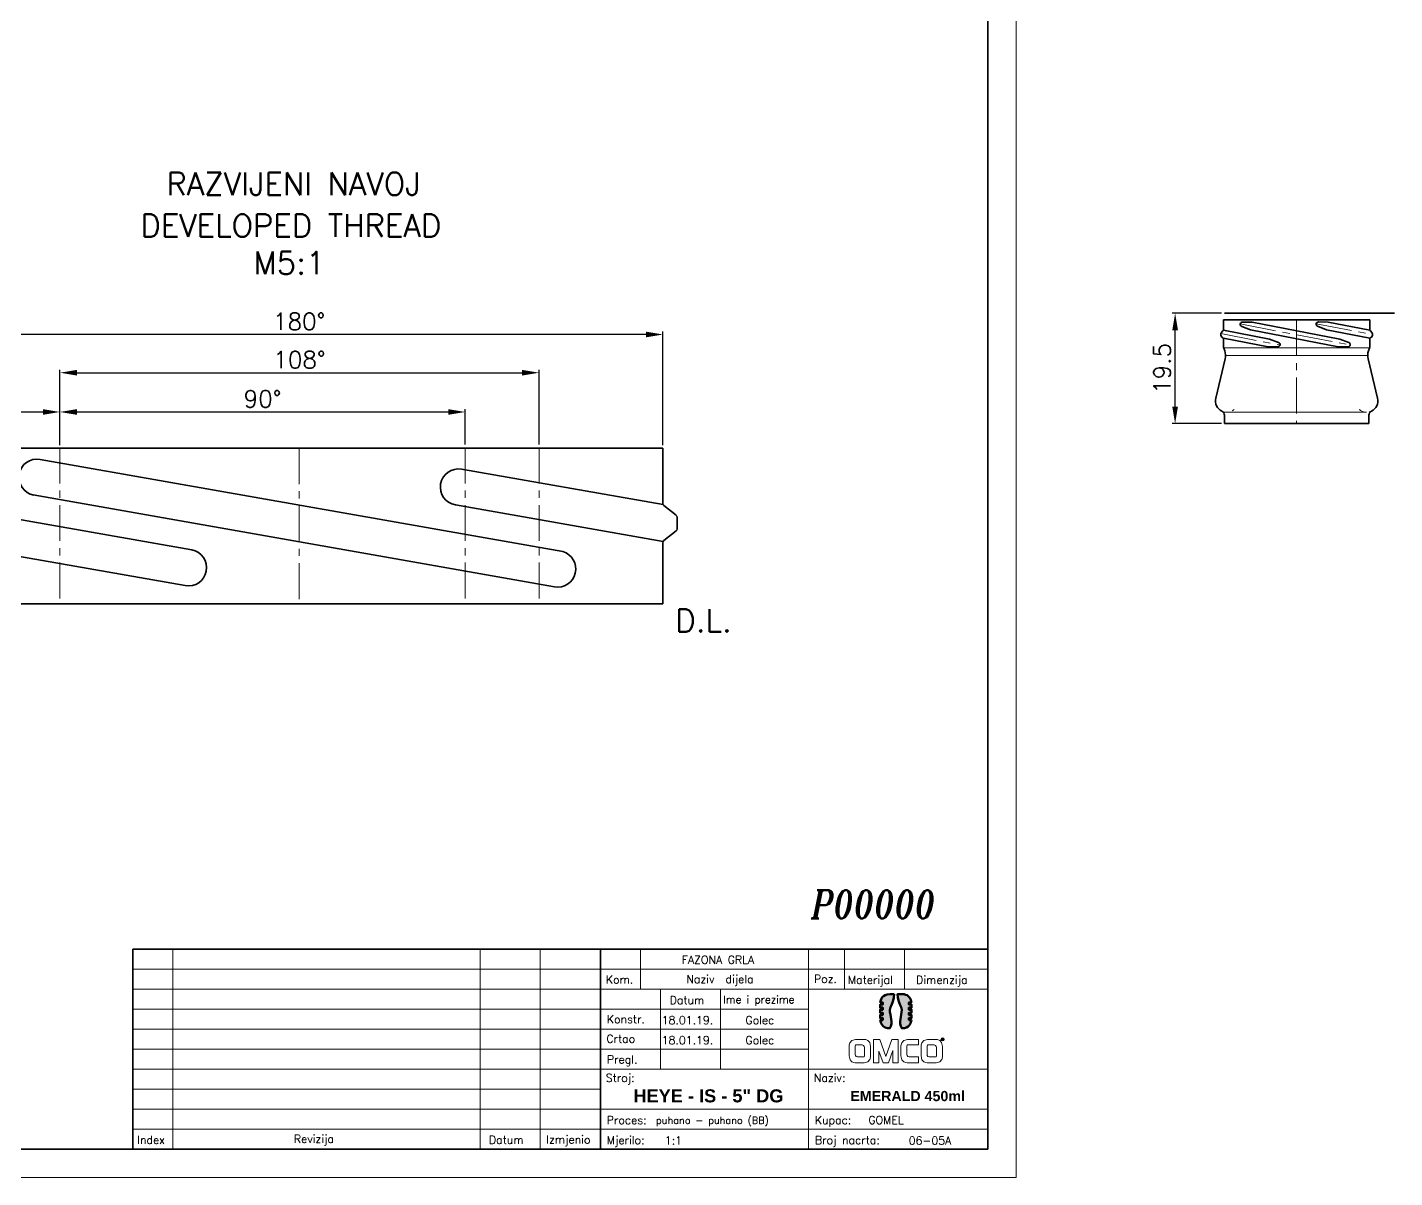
# Model space of a CAD drawing. Extents: x 678 to 1042, y 7 to 427.
# Drawn here: x 800 to 1041.6, y 6.8 to 209.9 of the extents above; entities that cross this region are included whole.
import ezdxf

# ---------------------------------------------------------------- set-up
doc = ezdxf.new("R2010")
doc.units = 0
doc.header["$LTSCALE"] = 0.2
doc.linetypes.add('CENTER', pattern=[50.8, 31.75, -6.35, 6.35, -6.35])
doc.linetypes.add('HIDDEN', pattern=[9.525, 6.35, -3.175])
doc.layers.get('0').update_dxf_attribs({"linetype": 'CONTINUOUS', "lineweight": 15})
doc.layers.get('DEFPOINTS').update_dxf_attribs({"linetype": 'CONTINUOUS'})
for name, color, linetype, lineweight in [('1', 1, 'CENTER', 15), ('2', 2, 'HIDDEN', 15), ('3', 3, 'CONTINUOUS', 35), ('4', 5, 'CONTINUOUS', 50), ('8', 252, 'CONTINUOUS', 15)]:
    doc.layers.add(name, color=color, linetype=linetype, lineweight=lineweight)
doc.styles.add('ITALICT', font='ITALICT.shx', dxfattribs={"width": 0.8, "height": 2.5})
doc.styles.add('ROMANS', font='romans.shx')
doc.styles.get("Standard").update_dxf_attribs({"font": 'romans.shx'})
doc.dimstyles.new('MD1', dxfattribs={"dimtxt": 3, "dimasz": 3, "dimexe": 0.5, "dimexo": 0.5, "dimgap": 0.8, "dimtad": 1, "dimlfac": 0.2, "dimzin": 9, "dimdsep": 46, "dimtxsty": 'ROMANS', "dimcen": 1, "dimclrt": 256, "dimadec": 1, "dimazin": 2, "dimtfac": 1, "dimtmove": 0, "dimatfit": 3, "dimfxl": 1, "dimtolj": 1, "dimtzin": 0, "dimarcsym": 0})
doc.dimstyles.new('MD1$0', dxfattribs={"dimtxt": 3, "dimasz": 3, "dimexe": 0.5, "dimexo": 0.5, "dimgap": 0.8, "dimtad": 1, "dimlfac": 0.2, "dimzin": 9, "dimdsep": 46, "dimtxsty": 'ROMANS', "dimcen": 1, "dimclrt": 256, "dimadec": 1, "dimazin": 2, "dimtfac": 1, "dimtmove": 0, "dimatfit": 3, "dimfxl": 1, "dimtolj": 1, "dimtzin": 0, "dimarcsym": 0})

# ---------------------------------------------------------------- blocks, each defined once
blk = doc.blocks.new('*D121')
at = {"color": 0, "lineweight": -2}
for p, q in [((783.78, 136.07), (783.78, 142.45)), ((786.78, 141.95), (802.78, 141.95)), ((805.78, 136.18), (805.78, 142.45))]:
    blk.add_line(p, q, dxfattribs=at)
at = {"color": 0}
for points in [[(786.78, 142.45), (786.78, 141.45), (783.78, 141.95)], [(802.78, 141.45), (802.78, 142.45), (805.78, 141.95)]]:
    blk.add_solid(points, dxfattribs=at)
at = {"layer": 'DEFPOINTS', "color": 0}
for p in [(805.78, 141.95), (783.78, 135.57), (805.78, 135.68)]:
    blk.add_point(p, dxfattribs=at)
at = {"insert": (794.78, 144.25), "char_height": 3, "attachment_point": 5, "style": 'ROMANS'}
blk.add_mtext('\\A1;36°', dxfattribs=at)
blk = doc.blocks.new('*D122')
at = {"color": 0, "lineweight": -2}
for p, q in [((805.78, 136.18), (805.78, 142.45)), ((808.78, 141.95), (874.37, 141.95)), ((877.37, 136.18), (877.37, 142.45))]:
    blk.add_line(p, q, dxfattribs=at)
at = {"color": 0}
for points in [[(808.78, 142.45), (808.78, 141.45), (805.78, 141.95)], [(874.37, 141.45), (874.37, 142.45), (877.37, 141.95)]]:
    blk.add_solid(points, dxfattribs=at)
at = {"layer": 'DEFPOINTS', "color": 0}
for p in [(877.37, 141.95), (805.78, 135.68), (877.37, 135.68)]:
    blk.add_point(p, dxfattribs=at)
at = {"insert": (841.57, 144.25), "char_height": 3, "attachment_point": 5, "style": 'ROMANS'}
blk.add_mtext('\\A1;90°', dxfattribs=at)
blk = doc.blocks.new('*D123')
at = {"color": 0, "lineweight": -2}
for p, q in [((805.78, 136.07), (805.78, 149.38)), ((808.78, 148.88), (887.42, 148.88)), ((890.42, 136.18), (890.42, 149.38))]:
    blk.add_line(p, q, dxfattribs=at)
at = {"color": 0}
for points in [[(808.78, 149.38), (808.78, 148.38), (805.78, 148.88)], [(887.42, 148.38), (887.42, 149.38), (890.42, 148.88)]]:
    blk.add_solid(points, dxfattribs=at)
at = {"layer": 'DEFPOINTS', "color": 0}
for p in [(890.42, 148.88), (805.78, 135.57), (890.42, 135.68)]:
    blk.add_point(p, dxfattribs=at)
at = {"insert": (848.1, 151.18), "char_height": 3, "attachment_point": 5, "style": 'ROMANS'}
blk.add_mtext('\\A1;108°', dxfattribs=at)
blk = doc.blocks.new('*D124')
at = {"color": 0, "lineweight": -2}
for p, q in [((783.78, 136.07), (783.78, 156.13)), ((909.3, 155.63), (786.78, 155.63)), ((912.3, 136.07), (912.3, 156.13))]:
    blk.add_line(p, q, dxfattribs=at)
at = {"color": 0}
for points in [[(786.78, 156.13), (786.78, 155.13), (783.78, 155.63)], [(909.3, 155.13), (909.3, 156.13), (912.3, 155.63)]]:
    blk.add_solid(points, dxfattribs=at)
at = {"layer": 'DEFPOINTS', "color": 0}
for p in [(783.78, 155.63), (783.78, 135.57), (912.3, 135.57)]:
    blk.add_point(p, dxfattribs=at)
at = {"insert": (848.04, 157.93), "char_height": 3, "attachment_point": 5, "style": 'ROMANS'}
blk.add_mtext('\\A1;180°', dxfattribs=at)
blk = doc.blocks.new('*D157')
at = {"layer": '3', "color": 0, "lineweight": -2}
for p, q in [((1011.01, 159.39), (1002.29, 159.39)), ((1002.79, 142.89), (1002.79, 156.39)), ((1011.01, 139.89), (1002.29, 139.89))]:
    blk.add_line(p, q, dxfattribs=at)
at = {"layer": '3', "color": 0}
for points in [[(1003.29, 156.39), (1002.29, 156.39), (1002.79, 159.39)], [(1002.29, 142.89), (1003.29, 142.89), (1002.79, 139.89)]]:
    blk.add_solid(points, dxfattribs=at)
at = {"layer": 'DEFPOINTS', "color": 0}
for p in [(1002.79, 159.39), (1011.51, 159.39), (1011.51, 139.89)]:
    blk.add_point(p, dxfattribs=at)
at = {"layer": '3', "insert": (1000.49, 149.64), "char_height": 3, "attachment_point": 5, "rotation": 90, "style": 'ROMANS'}
blk.add_mtext('\\A1;19.5', dxfattribs=at)

msp = doc.modelspace()

# ---------------------------------------------------------------- hatches: boundary and pattern name
at = {"layer": '4'}
h = msp.add_hatch(color=142, dxfattribs=at)
edge = h.paths.add_edge_path()
edge.add_spline(control_points=[(950.69, 34.588), (950.69, 34.588), (950.69, 34.588), (950.69, 34.588), (950.69, 34.588), (950.847, 33.196), (952.077, 33.124), (952.259, 33.124), (952.259, 33.124), (952.259, 33.124), (952.395, 33.124), (952.395, 33.124), (952.395, 33.124), (953.041, 34.053), (952.391, 35.407), (952.391, 36.374), (952.391, 36.374), (952.391, 37.134), (953.06, 37.338), (953.133, 39.161), (953.133, 39.161), (952.361, 39.161), (952.361, 39.161), (952.361, 39.161), (951.058, 39.161), (950.761, 38.156), (950.693, 37.697)], knot_values=[0.8095238, 0.8095238, 0.8095238, 0.8095238, 0.8095238, 0.8095238, 0.8095238, 0.8095238, 0.8571429, 0.8571429, 0.8571429, 0.8571429, 0.9047619, 0.9047619, 0.9047619, 0.9047619, 0.952381, 0.952381, 0.952381, 0.952381, 1, 1, 1, 1.047619, 1.047619, 1.047619, 1.047619, 1.0952381, 1.0952381, 1.0952381, 1.0952381], degree=3, periodic=0)
edge.add_spline(control_points=[(950.693, 37.697), (950.693, 37.697), (951.135, 37.697), (951.135, 37.697)], knot_values=[0.0952381, 0.0952381, 0.0952381, 0.0952381, 0.1428571, 0.1428571, 0.1428571, 0.1428571], degree=3, periodic=0)
edge.add_spline(control_points=[(951.135, 37.697), (951.135, 37.697), (951.135, 37.697), (951.135, 37.697), (951.135, 37.697), (951.135, 37.697), (951.135, 37.328), (951.135, 37.328)], knot_values=[0.1428571, 0.1428571, 0.1428571, 0.1428571, 0.1428571, 0.1428571, 0.1428571, 0.1428571, 0.1904762, 0.1904762, 0.1904762, 0.1904762], degree=3, periodic=0)
edge.add_spline(control_points=[(951.135, 37.328), (951.135, 37.328), (951.135, 37.328), (951.135, 37.328), (951.135, 37.328), (951.135, 37.328), (950.673, 37.328), (950.673, 37.328)], knot_values=[0.1904762, 0.1904762, 0.1904762, 0.1904762, 0.2, 0.2095238, 0.2190476, 0.2285714, 0.2380952, 0.2380952, 0.2380952, 0.2380952], degree=3, periodic=0)
edge.add_spline(control_points=[(950.673, 37.328), (950.673, 37.328), (950.673, 37.328), (950.673, 37.328), (950.673, 37.328), (950.673, 37.328), (950.673, 36.784), (950.673, 36.784)], knot_values=[0.2380952, 0.2380952, 0.2380952, 0.2380952, 0.2380952, 0.2380952, 0.2380952, 0.2380952, 0.2857143, 0.2857143, 0.2857143, 0.2857143], degree=3, periodic=0)
edge.add_spline(control_points=[(950.673, 36.784), (950.673, 36.784), (950.673, 36.784), (950.673, 36.784), (950.673, 36.784), (950.673, 36.784), (951.135, 36.784), (951.135, 36.784)], knot_values=[0.2857143, 0.2857143, 0.2857143, 0.2857143, 0.2857143, 0.2857143, 0.2857143, 0.2857143, 0.3333333, 0.3333333, 0.3333333, 0.3333333], degree=3, periodic=0)
edge.add_spline(control_points=[(951.135, 36.784), (951.135, 36.784), (951.135, 36.784), (951.135, 36.784), (951.135, 36.784), (951.135, 36.784), (951.135, 36.414), (951.135, 36.414)], knot_values=[0.3333333, 0.3333333, 0.3333333, 0.3333333, 0.3333333, 0.3333333, 0.3333333, 0.3333333, 0.3809524, 0.3809524, 0.3809524, 0.3809524], degree=3, periodic=0)
edge.add_spline(control_points=[(951.135, 36.414), (951.135, 36.414), (951.135, 36.414), (951.135, 36.414), (951.135, 36.414), (951.135, 36.414), (950.673, 36.414), (950.673, 36.414)], knot_values=[0.3809524, 0.3809524, 0.3809524, 0.3809524, 0.3809524, 0.3809524, 0.3809524, 0.3809524, 0.4285714, 0.4285714, 0.4285714, 0.4285714], degree=3, periodic=0)
edge.add_spline(control_points=[(950.673, 36.414), (950.673, 36.414), (950.673, 36.414), (950.673, 36.414), (950.673, 36.414), (950.673, 36.414), (950.673, 35.871), (950.673, 35.871)], knot_values=[0.4285714, 0.4285714, 0.4285714, 0.4285714, 0.4285714, 0.4285714, 0.4285714, 0.4285714, 0.4761905, 0.4761905, 0.4761905, 0.4761905], degree=3, periodic=0)
edge.add_spline(control_points=[(950.673, 35.871), (950.673, 35.871), (950.673, 35.871), (950.673, 35.871), (950.673, 35.871), (950.673, 35.871), (951.135, 35.871), (951.135, 35.871)], knot_values=[0.4761905, 0.4761905, 0.4761905, 0.4761905, 0.4761905, 0.4761905, 0.4761905, 0.4761905, 0.5238095, 0.5238095, 0.5238095, 0.5238095], degree=3, periodic=0)
edge.add_spline(control_points=[(951.135, 35.871), (951.135, 35.871), (951.135, 35.871), (951.135, 35.871), (951.135, 35.871), (951.135, 35.871), (951.135, 35.501), (951.135, 35.501)], knot_values=[0.5238095, 0.5238095, 0.5238095, 0.5238095, 0.5333333, 0.5428571, 0.5523809, 0.5619048, 0.5714286, 0.5714286, 0.5714286, 0.5714286], degree=3, periodic=0)
edge.add_spline(control_points=[(951.135, 35.501), (951.135, 35.501), (951.135, 35.501), (951.135, 35.501), (951.135, 35.501), (951.135, 35.501), (950.673, 35.501), (950.673, 35.501)], knot_values=[0.5714286, 0.5714286, 0.5714286, 0.5714286, 0.5714286, 0.5714286, 0.5714286, 0.5714286, 0.6190476, 0.6190476, 0.6190476, 0.6190476], degree=3, periodic=0)
edge.add_spline(control_points=[(950.673, 35.501), (950.673, 35.501), (950.673, 35.501), (950.673, 35.501), (950.673, 35.501), (950.673, 35.501), (950.673, 34.958), (950.673, 34.958)], knot_values=[0.6190476, 0.6190476, 0.6190476, 0.6190476, 0.6190476, 0.6190476, 0.6190476, 0.6190476, 0.6666667, 0.6666667, 0.6666667, 0.6666667], degree=3, periodic=0)
edge.add_spline(control_points=[(950.673, 34.958), (950.673, 34.958), (950.673, 34.958), (950.673, 34.958), (950.673, 34.958), (950.673, 34.958), (951.135, 34.958), (951.135, 34.958)], knot_values=[0.6666667, 0.6666667, 0.6666667, 0.6666667, 0.6666667, 0.6666667, 0.6666667, 0.6666667, 0.7142857, 0.7142857, 0.7142857, 0.7142857], degree=3, periodic=0)
edge.add_spline(control_points=[(951.135, 34.958), (951.135, 34.958), (951.135, 34.958), (951.135, 34.958), (951.135, 34.958), (951.135, 34.958), (951.135, 34.588), (951.135, 34.588)], knot_values=[0.7142857, 0.7142857, 0.7142857, 0.7142857, 0.7142857, 0.7142857, 0.7142857, 0.7142857, 0.7619048, 0.7619048, 0.7619048, 0.7619048], degree=3, periodic=0)
edge.add_spline(control_points=[(951.135, 34.588), (951.135, 34.588), (951.135, 34.588), (951.135, 34.588), (951.135, 34.588), (951.135, 34.588), (950.69, 34.588), (950.69, 34.588)], knot_values=[0.7619048, 0.7619048, 0.7619048, 0.7619048, 0.7714286, 0.7809524, 0.7904762, 0.8, 0.8095238, 0.8095238, 0.8095238, 0.8095238], degree=3, periodic=0)
h = msp.add_hatch(color=253, dxfattribs=at)
edge = h.paths.add_edge_path()
edge.add_spline(control_points=[(955.757, 35.871), (955.757, 35.871), (955.757, 35.871), (955.757, 35.871), (955.757, 35.871), (955.757, 35.871), (956.219, 35.871), (956.219, 35.871)], knot_values=[0.2380952, 0.2380952, 0.2380952, 0.2380952, 0.2380952, 0.2380952, 0.2380952, 0.2380952, 0.2857143, 0.2857143, 0.2857143, 0.2857143], degree=3, periodic=0)
edge.add_spline(control_points=[(956.219, 35.871), (956.219, 35.871), (956.219, 35.871), (956.219, 35.871), (956.219, 35.871), (956.219, 35.871), (956.219, 36.414), (956.219, 36.414)], knot_values=[0.2857143, 0.2857143, 0.2857143, 0.2857143, 0.2857143, 0.2857143, 0.2857143, 0.2857143, 0.3333333, 0.3333333, 0.3333333, 0.3333333], degree=3, periodic=0)
edge.add_spline(control_points=[(956.219, 36.414), (956.219, 36.414), (956.219, 36.414), (956.219, 36.414), (956.219, 36.414), (956.219, 36.414), (955.757, 36.414), (955.757, 36.414)], knot_values=[0.3333333, 0.3333333, 0.3333333, 0.3333333, 0.3333333, 0.3333333, 0.3333333, 0.3333333, 0.3809524, 0.3809524, 0.3809524, 0.3809524], degree=3, periodic=0)
edge.add_spline(control_points=[(955.757, 36.414), (955.757, 36.414), (955.757, 36.414), (955.757, 36.414), (955.757, 36.414), (955.757, 36.414), (955.757, 36.784), (955.757, 36.784)], knot_values=[0.3809524, 0.3809524, 0.3809524, 0.3809524, 0.3809524, 0.3809524, 0.3809524, 0.3809524, 0.4285714, 0.4285714, 0.4285714, 0.4285714], degree=3, periodic=0)
edge.add_spline(control_points=[(955.757, 36.784), (955.757, 36.784), (955.757, 36.784), (955.757, 36.784), (955.757, 36.784), (955.757, 36.784), (956.219, 36.784), (956.219, 36.784)], knot_values=[0.4285714, 0.4285714, 0.4285714, 0.4285714, 0.4285714, 0.4285714, 0.4285714, 0.4285714, 0.4761905, 0.4761905, 0.4761905, 0.4761905], degree=3, periodic=0)
edge.add_spline(control_points=[(956.219, 36.784), (956.219, 36.784), (956.219, 36.784), (956.219, 36.784), (956.219, 36.784), (956.219, 36.784), (956.219, 37.328), (956.219, 37.328)], knot_values=[0.4761905, 0.4761905, 0.4761905, 0.4761905, 0.4761905, 0.4761905, 0.4761905, 0.4761905, 0.5238095, 0.5238095, 0.5238095, 0.5238095], degree=3, periodic=0)
edge.add_spline(control_points=[(956.219, 37.328), (956.219, 37.328), (956.219, 37.328), (956.219, 37.328), (956.219, 37.328), (956.219, 37.328), (955.757, 37.328), (955.757, 37.328)], knot_values=[0.5238095, 0.5238095, 0.5238095, 0.5238095, 0.5238095, 0.5238095, 0.5238095, 0.5238095, 0.5714286, 0.5714286, 0.5714286, 0.5714286], degree=3, periodic=0)
edge.add_spline(control_points=[(955.757, 37.328), (955.757, 37.328), (955.757, 37.328), (955.757, 37.328), (955.757, 37.328), (955.757, 37.328), (955.757, 37.697), (955.757, 37.697)], knot_values=[0.5714286, 0.5714286, 0.5714286, 0.5714286, 0.5714286, 0.5714286, 0.5714286, 0.5714286, 0.6190476, 0.6190476, 0.6190476, 0.6190476], degree=3, periodic=0)
edge.add_spline(control_points=[(955.757, 37.697), (955.757, 37.697), (955.757, 37.697), (955.757, 37.697), (955.757, 37.697), (955.757, 37.697), (956.201, 37.697), (956.201, 37.697)], knot_values=[0.6190476, 0.6190476, 0.6190476, 0.6190476, 0.6190476, 0.6190476, 0.6190476, 0.6190476, 0.6666667, 0.6666667, 0.6666667, 0.6666667], degree=3, periodic=0)
edge.add_spline(control_points=[(956.201, 37.697), (956.201, 37.697), (956.201, 37.697), (956.201, 37.697), (956.201, 37.697), (956.038, 39.081), (954.814, 39.161), (954.633, 39.161), (954.633, 39.161), (954.633, 39.161), (953.759, 39.161), (953.759, 39.161)], knot_values=[0.6666667, 0.6666667, 0.6666667, 0.6666667, 0.6666667, 0.6666667, 0.6666667, 0.6666667, 0.7142857, 0.7142857, 0.7142857, 0.7142857, 0.7619048, 0.7619048, 0.7619048, 0.7619048], degree=3, periodic=0)
edge.add_spline(control_points=[(953.759, 39.161), (953.759, 39.161), (953.759, 39.161), (953.759, 39.161), (953.759, 39.161), (953.832, 37.338), (954.501, 37.134), (954.501, 36.374), (954.501, 36.374), (954.501, 35.407), (953.851, 34.053), (954.497, 33.124), (954.497, 33.124), (954.497, 33.124), (954.541, 33.124), (954.541, 33.124), (954.541, 33.124), (955.844, 33.124), (956.135, 34.129), (956.2, 34.588)], knot_values=[0.7619048, 0.7619048, 0.7619048, 0.7619048, 0.7714286, 0.7809524, 0.7904762, 0.8, 0.8095238, 0.8095238, 0.8095238, 0.8095238, 0.8571429, 0.8571429, 0.8571429, 0.8571429, 0.9047619, 0.9047619, 0.9047619, 0.9047619, 0.952381, 0.952381, 0.952381, 0.952381], degree=3, periodic=0)
edge.add_spline(control_points=[(956.2, 34.588), (956.2, 34.588), (955.757, 34.588), (955.757, 34.588), (955.757, 34.588), (955.757, 34.958), (955.757, 34.958)], knot_values=[0.952381, 0.952381, 0.952381, 0.952381, 1, 1, 1, 1.047619, 1.047619, 1.047619, 1.047619], degree=3, periodic=0)
edge.add_spline(control_points=[(955.757, 34.958), (955.757, 34.958), (955.757, 34.958), (955.757, 34.958), (955.757, 34.958), (955.757, 34.958), (956.219, 34.958), (956.219, 34.958)], knot_values=[0.047619, 0.047619, 0.047619, 0.047619, 0.047619, 0.047619, 0.047619, 0.047619, 0.0952381, 0.0952381, 0.0952381, 0.0952381], degree=3, periodic=0)
edge.add_spline(control_points=[(956.219, 34.958), (956.219, 34.958), (956.219, 34.958), (956.219, 34.958), (956.219, 34.958), (956.219, 34.958), (956.219, 35.501), (956.219, 35.501)], knot_values=[0.0952381, 0.0952381, 0.0952381, 0.0952381, 0.0952381, 0.0952381, 0.0952381, 0.0952381, 0.1428571, 0.1428571, 0.1428571, 0.1428571], degree=3, periodic=0)
edge.add_spline(control_points=[(956.219, 35.501), (956.219, 35.501), (956.219, 35.501), (956.219, 35.501), (956.219, 35.501), (956.219, 35.501), (955.757, 35.501), (955.757, 35.501)], knot_values=[0.1428571, 0.1428571, 0.1428571, 0.1428571, 0.1428571, 0.1428571, 0.1428571, 0.1428571, 0.1904762, 0.1904762, 0.1904762, 0.1904762], degree=3, periodic=0)
edge.add_spline(control_points=[(955.757, 35.501), (955.757, 35.501), (955.757, 35.501), (955.757, 35.501), (955.757, 35.501), (955.757, 35.501), (955.757, 35.871), (955.757, 35.871)], knot_values=[0.1904762, 0.1904762, 0.1904762, 0.1904762, 0.1904762, 0.1904762, 0.1904762, 0.1904762, 0.2380952, 0.2380952, 0.2380952, 0.2380952], degree=3, periodic=0)

# ---------------------------------------------------------------- linework, layer by layer
at = {"linetype": 'ByBlock'}
for p, q in [((974.719, 6.758), (974.719, 426.758)), ((677.719, 6.758), (974.719, 6.758))]:
    msp.add_line(p, q, dxfattribs=at)
for p, q in [((825.715, 47.108), (825.715, 11.758)), ((880.042, 47.108), (880.042, 11.758)), ((890.647, 47.108), (890.647, 11.758)), ((908.322, 47.108), (908.322, 40.038)), ((938.016, 47.108), (938.016, 11.758)), ((944.379, 47.108), (944.379, 40.038)), ((954.984, 47.108), (954.984, 40.038)), ((818.645, 43.573), (969.719, 43.573)), ((969.719, 40.038), (818.645, 40.038)), ((911.857, 40.038), (911.857, 25.898)), ((922.462, 40.038), (922.462, 25.898)), ((818.645, 36.503), (938.016, 36.503)), ((818.645, 32.968), (938.016, 32.968)), ((818.645, 29.433), (938.016, 29.433)), ((818.645, 25.898), (969.719, 25.898)), ((901.252, 22.363), (818.645, 22.363)), ((818.645, 18.828), (969.719, 18.828)), ((818.645, 15.293), (969.719, 15.293))]:
    msp.add_line(p, q)
for points, knots in [([(961.705, 30.894), (961.552, 30.894), (961.428, 31.018), (961.428, 31.171), (961.428, 31.171), (961.428, 31.324), (961.552, 31.448), (961.705, 31.448), (961.705, 31.448), (961.858, 31.448), (961.982, 31.324), (961.982, 31.171), (961.982, 31.171), (961.982, 31.018), (961.858, 30.894), (961.705, 30.894)], [0, 0, 0, 0, 0.25, 0.25, 0.25, 0.25, 0.5, 0.5, 0.5, 0.5, 0.75, 0.75, 0.75, 0.75, 1, 1, 1, 1]), ([(947.837, 27.044), (947.837, 27.044), (946.284, 27.044), (946.284, 27.044), (946.284, 27.044), (946.151, 27.044), (945.204, 27.099), (945.204, 28.249), (945.204, 28.249), (945.204, 28.249), (945.204, 30.005), (945.204, 30.005), (945.204, 30.005), (945.204, 30.005), (945.204, 31.154), (946.353, 31.154), (946.353, 31.154), (946.353, 31.154), (947.9, 31.154), (947.9, 31.154), (947.9, 31.154), (948.032, 31.154), (948.98, 31.092), (948.98, 29.942), (948.98, 29.942), (948.98, 29.942), (948.98, 28.193), (948.98, 28.193), (948.98, 28.193), (948.98, 28.193), (948.987, 27.044), (947.837, 27.044)], [0, 0, 0, 0, 0.125, 0.125, 0.125, 0.125, 0.25, 0.25, 0.25, 0.25, 0.375, 0.375, 0.375, 0.375, 0.5, 0.5, 0.5, 0.5, 0.625, 0.625, 0.625, 0.625, 0.75, 0.75, 0.75, 0.75, 0.875, 0.875, 0.875, 0.875, 1, 1, 1, 1]), ([(947.935, 29.705), (947.935, 29.705), (947.935, 30.179), (947.531, 30.179), (947.531, 30.179), (947.531, 30.179), (946.381, 30.179), (946.381, 30.179), (946.381, 30.179), (946.381, 30.179), (946.249, 30.172), (946.249, 30.04), (946.249, 30.04), (946.249, 30.04), (946.249, 28.556), (946.249, 28.556), (946.249, 28.556), (946.249, 28.556), (946.249, 28.089), (946.653, 28.089), (946.653, 28.089), (946.653, 28.089), (947.802, 28.089), (947.802, 28.089), (947.802, 28.089), (947.802, 28.089), (947.935, 28.089), (947.935, 28.221), (947.935, 28.221), (947.935, 28.221), (947.935, 29.705), (947.935, 29.705)], [0, 0, 0, 0, 0.125, 0.125, 0.125, 0.125, 0.25, 0.25, 0.25, 0.25, 0.375, 0.375, 0.375, 0.375, 0.5, 0.5, 0.5, 0.5, 0.625, 0.625, 0.625, 0.625, 0.75, 0.75, 0.75, 0.75, 0.875, 0.875, 0.875, 0.875, 1, 1, 1, 1]), ([(952.896, 27.044), (952.896, 27.044), (952.896, 29.197), (952.896, 29.197), (952.896, 29.197), (952.896, 29.197), (952.143, 27.044), (952.143, 27.044), (952.143, 27.044), (952.143, 27.044), (951.237, 27.044), (951.237, 27.044), (951.237, 27.044), (951.237, 27.044), (950.471, 29.099), (950.471, 29.099), (950.471, 29.099), (950.471, 29.099), (950.471, 27.044), (950.471, 27.044), (950.471, 27.044), (950.471, 27.044), (949.502, 27.044), (949.502, 27.044), (949.502, 27.044), (949.502, 27.044), (949.502, 31.154), (949.502, 31.154), (949.502, 31.154), (949.502, 31.154), (950.624, 31.154), (950.624, 31.154), (950.624, 31.154), (950.624, 31.154), (951.704, 28.124), (951.704, 28.124), (951.704, 28.124), (951.704, 28.124), (952.735, 31.154), (952.735, 31.154), (952.735, 31.154), (952.735, 31.154), (953.836, 31.154), (953.836, 31.154), (953.836, 31.154), (953.836, 31.154), (953.836, 27.044), (953.836, 27.044), (953.836, 27.044), (953.836, 27.044), (952.896, 27.044), (952.896, 27.044)], [0, 0, 0, 0, 0.0769231, 0.0769231, 0.0769231, 0.0769231, 0.1538462, 0.1538462, 0.1538462, 0.1538462, 0.2307692, 0.2307692, 0.2307692, 0.2307692, 0.3076923, 0.3076923, 0.3076923, 0.3076923, 0.3846154, 0.3846154, 0.3846154, 0.3846154, 0.4615385, 0.4615385, 0.4615385, 0.4615385, 0.5384615, 0.5384615, 0.5384615, 0.5384615, 0.6153846, 0.6153846, 0.6153846, 0.6153846, 0.6923077, 0.6923077, 0.6923077, 0.6923077, 0.7692308, 0.7692308, 0.7692308, 0.7692308, 0.8461538, 0.8461538, 0.8461538, 0.8461538, 0.9230769, 0.9230769, 0.9230769, 0.9230769, 1, 1, 1, 1]), ([(957.459, 28.089), (957.459, 28.089), (955.808, 28.089), (955.808, 28.089), (955.808, 28.089), (955.404, 28.089), (955.404, 28.556), (955.404, 28.556), (955.404, 28.556), (955.404, 28.556), (955.404, 30.04), (955.404, 30.04), (955.404, 30.04), (955.404, 30.172), (955.536, 30.179), (955.536, 30.179), (955.536, 30.179), (955.536, 30.179), (957.459, 30.179), (957.459, 30.179), (957.459, 30.179), (957.459, 30.179), (957.459, 31.154), (957.459, 31.154), (957.459, 31.154), (957.459, 31.154), (955.508, 31.154), (955.508, 31.154), (955.508, 31.154), (954.359, 31.154), (954.359, 30.005), (954.359, 30.005), (954.359, 30.005), (954.359, 30.005), (954.359, 28.249), (954.359, 28.249), (954.359, 28.249), (954.359, 27.099), (955.306, 27.044), (955.439, 27.044), (955.439, 27.044), (955.439, 27.044), (957.459, 27.044), (957.459, 27.044), (957.459, 27.044), (957.459, 27.044), (957.459, 28.089), (957.459, 28.089)], [0, 0, 0, 0, 0.0833333, 0.0833333, 0.0833333, 0.0833333, 0.1666667, 0.1666667, 0.1666667, 0.1666667, 0.25, 0.25, 0.25, 0.25, 0.3333333, 0.3333333, 0.3333333, 0.3333333, 0.4166667, 0.4166667, 0.4166667, 0.4166667, 0.5, 0.5, 0.5, 0.5, 0.5833333, 0.5833333, 0.5833333, 0.5833333, 0.6666667, 0.6666667, 0.6666667, 0.6666667, 0.75, 0.75, 0.75, 0.75, 0.8333333, 0.8333333, 0.8333333, 0.8333333, 0.9166667, 0.9166667, 0.9166667, 0.9166667, 1, 1, 1, 1]), ([(960.546, 27.044), (960.546, 27.044), (958.992, 27.044), (958.992, 27.044), (958.992, 27.044), (958.86, 27.044), (957.912, 27.099), (957.912, 28.249), (957.912, 28.249), (957.912, 28.249), (957.912, 30.005), (957.912, 30.005), (957.912, 30.005), (957.912, 30.005), (957.912, 31.154), (959.062, 31.154), (959.062, 31.154), (959.062, 31.154), (960.609, 31.154), (960.609, 31.154), (960.609, 31.154), (960.741, 31.154), (961.688, 31.092), (961.688, 29.942), (961.688, 29.942), (961.688, 29.942), (961.688, 28.193), (961.688, 28.193), (961.688, 28.193), (961.688, 28.193), (961.695, 27.044), (960.546, 27.044)], [0, 0, 0, 0, 0.125, 0.125, 0.125, 0.125, 0.25, 0.25, 0.25, 0.25, 0.375, 0.375, 0.375, 0.375, 0.5, 0.5, 0.5, 0.5, 0.625, 0.625, 0.625, 0.625, 0.75, 0.75, 0.75, 0.75, 0.875, 0.875, 0.875, 0.875, 1, 1, 1, 1]), ([(960.643, 29.705), (960.643, 29.705), (960.643, 30.179), (960.239, 30.179), (960.239, 30.179), (960.239, 30.179), (959.09, 30.179), (959.09, 30.179), (959.09, 30.179), (959.09, 30.179), (958.957, 30.172), (958.957, 30.04), (958.957, 30.04), (958.957, 30.04), (958.957, 28.556), (958.957, 28.556), (958.957, 28.556), (958.957, 28.556), (958.957, 28.089), (959.361, 28.089), (959.361, 28.089), (959.361, 28.089), (960.511, 28.089), (960.511, 28.089), (960.511, 28.089), (960.511, 28.089), (960.643, 28.089), (960.643, 28.221), (960.643, 28.221), (960.643, 28.221), (960.643, 29.705), (960.643, 29.705)], [0, 0, 0, 0, 0.125, 0.125, 0.125, 0.125, 0.25, 0.25, 0.25, 0.25, 0.375, 0.375, 0.375, 0.375, 0.5, 0.5, 0.5, 0.5, 0.625, 0.625, 0.625, 0.625, 0.75, 0.75, 0.75, 0.75, 0.875, 0.875, 0.875, 0.875, 1, 1, 1, 1]), ([(961.705, 31.387), (961.586, 31.387), (961.489, 31.29), (961.489, 31.171), (961.489, 31.171), (961.489, 31.052), (961.586, 30.955), (961.705, 30.955), (961.705, 30.955), (961.824, 30.955), (961.921, 31.052), (961.921, 31.171), (961.921, 31.171), (961.921, 31.29), (961.824, 31.387), (961.705, 31.387)], [0, 0, 0, 0, 0.25, 0.25, 0.25, 0.25, 0.5, 0.5, 0.5, 0.5, 0.75, 0.75, 0.75, 0.75, 1, 1, 1, 1]), ([(961.768, 31.123), (961.768, 31.123), (961.825, 31.035), (961.825, 31.035), (961.825, 31.035), (961.825, 31.035), (961.749, 31.035), (961.749, 31.035), (961.749, 31.035), (961.749, 31.035), (961.701, 31.114), (961.701, 31.114), (961.701, 31.114), (961.701, 31.114), (961.67, 31.114), (961.67, 31.114), (961.67, 31.114), (961.67, 31.114), (961.67, 31.035), (961.67, 31.035), (961.67, 31.035), (961.67, 31.035), (961.602, 31.035), (961.602, 31.035), (961.602, 31.035), (961.602, 31.035), (961.602, 31.316), (961.602, 31.316), (961.602, 31.316), (961.602, 31.316), (961.724, 31.316), (961.724, 31.316), (961.724, 31.316), (961.747, 31.316), (961.831, 31.316), (961.831, 31.215), (961.831, 31.215), (961.831, 31.162), (961.799, 31.135), (961.768, 31.123)], [0, 0, 0, 0, 0.1, 0.1, 0.1, 0.1, 0.2, 0.2, 0.2, 0.2, 0.3, 0.3, 0.3, 0.3, 0.4, 0.4, 0.4, 0.4, 0.5, 0.5, 0.5, 0.5, 0.6, 0.6, 0.6, 0.6, 0.7, 0.7, 0.7, 0.7, 0.8, 0.8, 0.8, 0.8, 0.9, 0.9, 0.9, 0.9, 1, 1, 1, 1]), ([(961.707, 31.257), (961.707, 31.257), (961.67, 31.257), (961.67, 31.257), (961.67, 31.257), (961.67, 31.257), (961.67, 31.169), (961.67, 31.169), (961.67, 31.169), (961.67, 31.169), (961.707, 31.169), (961.707, 31.169), (961.707, 31.169), (961.743, 31.169), (961.758, 31.183), (961.758, 31.215), (961.758, 31.215), (961.758, 31.247), (961.743, 31.257), (961.707, 31.257)], [0, 0, 0, 0, 0.2, 0.2, 0.2, 0.2, 0.4, 0.4, 0.4, 0.4, 0.6, 0.6, 0.6, 0.6, 0.8, 0.8, 0.8, 0.8, 1, 1, 1, 1])]:
    msp.add_open_spline(points, degree=3, knots=knots)
at = {"layer": '1'}
for p, q in [((1014.301, 157.501), (1033.702, 153.762)), ((1024.257, 158.192), (1024.257, 139.892)), ((1027.716, 157.524), (1037.657, 155.608)), ((1010.868, 155.799), (1021.317, 153.784)), ((805.775, 135.678), (805.775, 108.081)), ((848.037, 135.575), (848.037, 108.081)), ((877.373, 135.678), (877.373, 108.081)), ((890.423, 135.678), (890.423, 108.081))]:
    msp.add_line(p, q, dxfattribs=at)
at = {"layer": '2'}
for p, q in [((1011.157, 155.104), (1011.357, 154.988)), ((1011.357, 156.374), (1011.24, 156.256)), ((1011.357, 156.539), (1011.357, 156.374)), ((1011.357, 154.988), (1011.357, 154.757)), ((1037.157, 156.539), (1037.157, 156.374)), ((1037.157, 156.374), (1037.275, 156.256)), ((1037.357, 155.104), (1037.157, 154.988)), ((1037.157, 154.988), (1037.157, 154.757)), ((1011.357, 153.345), (1011.357, 153.292)), ((1011.357, 153.292), (1011.376, 153.242)), ((1037.157, 153.292), (1037.139, 153.242)), ((1037.157, 153.345), (1037.157, 153.292))]:
    msp.add_line(p, q, dxfattribs=at)
for centre, start, end in [((1011.907, 143.892), 244.62307, 311.44824), ((1036.607, 143.892), 228.55176, 295.37693)]:
    msp.add_arc(centre, 2, start, end, dxfattribs=at)
at = {"layer": '3', "linetype": 'ByBlock'}
for p, q in [((969.719, 11.758), (969.719, 421.758)), ((697.719, 11.758), (969.719, 11.758))]:
    msp.add_line(p, q, dxfattribs=at)
at = {"layer": '3'}
for p, q in [((1037.157, 158.192), (1011.357, 158.192)), ((1011.357, 158.192), (1011.357, 156.539)), ((1041.571, 159.392), (1011.507, 159.392)), ((1014.553, 157.051), (1016.133, 156.456)), ((1014.702, 157.826), (1016.39, 157.792)), ((1016.39, 157.792), (1031.862, 154.809)), ((1027.963, 157.076), (1029.544, 156.456)), ((1028.123, 157.848), (1029.801, 157.792)), ((1029.801, 157.792), (1037.157, 156.374)), ((1037.157, 158.192), (1037.157, 156.539)), ((1010.857, 155.708), (1010.857, 155.508)), ((1011.24, 156.256), (1010.975, 155.991)), ((1011.057, 155.162), (1011.157, 155.104)), ((1011.357, 156.374), (1019.473, 154.809)), ((1011.357, 154.988), (1019.216, 153.474)), ((1011.357, 154.757), (1011.357, 153.345)), ((1016.133, 156.456), (1031.605, 153.473)), ((1021.06, 154.236), (1019.473, 154.809)), ((1029.544, 156.456), (1037.157, 154.988)), ((1033.45, 154.212), (1031.862, 154.809)), ((1037.157, 154.757), (1037.157, 153.345)), ((1037.275, 156.256), (1037.54, 155.991)), ((1037.457, 155.162), (1037.357, 155.104)), ((1037.657, 155.708), (1037.657, 155.508)), ((1011.376, 153.242), (1011.557, 152.742)), ((1020.922, 153.46), (1019.216, 153.474)), ((1033.301, 153.438), (1031.605, 153.473)), ((1037.139, 153.242), (1036.957, 152.742)), ((1011.638, 151.309), (1009.963, 144.36)), ((1036.877, 151.309), (1038.552, 144.36)), ((1011.507, 139.892), (1011.507, 141.362)), ((1037.007, 139.892), (1037.007, 141.362)), ((1024.257, 139.892), (1011.507, 139.892)), ((1024.257, 139.892), (1037.007, 139.892)), ((783.777, 135.575), (848.037, 135.575)), ((912.296, 135.575), (848.037, 135.575)), ((912.292, 125.791), (912.296, 135.575)), ((894.606, 117.3), (802.283, 133.579)), ((912.349, 125.586), (876.744, 131.841)), ((801.044, 127.299), (893.13, 111.079)), ((829.064, 117.586), (783.733, 125.579)), ((912.351, 119.076), (875.632, 125.537)), ((914.632, 123.707), (912.474, 125.408)), ((914.736, 123.569), (914.736, 123.569)), ((914.792, 123.375), (914.792, 122.329)), ((914.632, 120.951), (912.474, 119.25)), ((914.736, 121.089), (914.736, 121.089)), ((914.792, 121.283), (914.792, 122.329)), ((827.911, 111.289), (783.733, 119.079)), ((848.037, 118.954), (848.037, 118.954)), ((848.037, 118.954), (848.037, 118.954)), ((848.037, 118.954), (848.037, 118.954)), ((848.037, 118.954), (848.037, 118.954)), ((783.781, 108.081), (912.292, 108.081)), ((818.645, 47.108), (818.645, 11.758)), ((818.645, 47.108), (969.719, 47.108)), ((901.252, 47.108), (901.252, 11.758)), ((969.719, 47.108), (969.719, 11.758)), ((818.645, 11.758), (969.719, 11.758)), ((818.645, 11.758), (969.719, 11.758))]:
    msp.add_line(p, q, dxfattribs=at)
at = {"layer": '3', "ltscale": 0.1815}
msp.add_line((912.292, 118.866), (912.292, 108.081), dxfattribs=at)
at = {"layer": '3'}
for centre, radius, start, end in [((1014.694, 157.426), 0.4, 88.84389, 249.33501), ((1028.109, 157.448), 0.4, 88.06843, 248.56559), ((1011.257, 155.708), 0.4, 135, 180), ((1011.257, 155.508), 0.4, 180, 240), ((1010.957, 154.757), 0.4, 0, 60), ((1010.957, 156.539), 0.4, 315, 0), ((1037.557, 156.539), 0.4, 180, 225), ((1037.557, 154.757), 0.4, 120, 180), ((1037.257, 155.508), 0.4, 300, 0), ((1037.257, 155.708), 0.4, 0, 45), ((1011.657, 153.345), 0.3, 180, 200), ((1009.221, 151.892), 2.486, 346.44665, 20), ((1020.925, 153.86), 0.4, 269.54987, 70.15455), ((1033.309, 153.837), 0.4, 268.7963, 69.3826), ((1039.294, 151.892), 2.486, 160, 193.55335), ((1036.857, 153.345), 0.3, 340, 0), ((1011.907, 143.892), 2, 166.44665, 244.62307), ((1036.607, 143.892), 2, 295.37693, 13.55335), ((1010.707, 141.362), 0.8, 0, 64.62307), ((1037.807, 141.362), 0.8, 115.37693, 180), ((876.189, 128.689), 3.201, 80.01719, 259.98281), ((912.792, 125.794), 0.5, 180.32459, 230.59129), ((914.291, 123.341), 0.5, 358.72087, 55.64322), ((914.291, 121.317), 0.5, 304.35678, 1.27913), ((912.792, 118.864), 0.5, 129.40871, 179.67541), ((828.486, 114.438), 3.201, 259.64103, 79.60666)]:
    msp.add_arc(centre, radius, start, end, dxfattribs=at)
at = {"layer": '3', "ltscale": 0.2427}
for centre, start, end in [((801.728, 130.426), 80.01719, 259.98281), ((893.706, 114.228), 259.64103, 73.67415)]:
    msp.add_arc(centre, 3.201, start, end, dxfattribs=at)
at = {"layer": '4', "color": 142}
msp.add_open_spline([(953.133, 39.161), (953.133, 39.161), (952.361, 39.161), (952.361, 39.161), (952.361, 39.161), (951.058, 39.161), (950.761, 38.156), (950.693, 37.697), (950.693, 37.697), (950.693, 37.697), (951.135, 37.697), (951.135, 37.697), (951.135, 37.697), (951.135, 37.697), (951.135, 37.328), (951.135, 37.328), (951.135, 37.328), (951.135, 37.328), (950.673, 37.328), (950.673, 37.328), (950.673, 37.328), (950.673, 37.328), (950.673, 36.784), (950.673, 36.784), (950.673, 36.784), (950.673, 36.784), (951.135, 36.784), (951.135, 36.784), (951.135, 36.784), (951.135, 36.784), (951.135, 36.414), (951.135, 36.414), (951.135, 36.414), (951.135, 36.414), (950.673, 36.414), (950.673, 36.414), (950.673, 36.414), (950.673, 36.414), (950.673, 35.871), (950.673, 35.871), (950.673, 35.871), (950.673, 35.871), (951.135, 35.871), (951.135, 35.871), (951.135, 35.871), (951.135, 35.871), (951.135, 35.501), (951.135, 35.501), (951.135, 35.501), (951.135, 35.501), (950.673, 35.501), (950.673, 35.501), (950.673, 35.501), (950.673, 35.501), (950.673, 34.958), (950.673, 34.958), (950.673, 34.958), (950.673, 34.958), (951.135, 34.958), (951.135, 34.958), (951.135, 34.958), (951.135, 34.958), (951.135, 34.588), (951.135, 34.588), (951.135, 34.588), (951.135, 34.588), (950.69, 34.588), (950.69, 34.588), (950.69, 34.588), (950.847, 33.196), (952.077, 33.124), (952.259, 33.124), (952.259, 33.124), (952.259, 33.124), (952.395, 33.124), (952.395, 33.124), (952.395, 33.124), (953.041, 34.053), (952.391, 35.407), (952.391, 36.374), (952.391, 36.374), (952.391, 37.134), (953.06, 37.338), (953.133, 39.161)], degree=3, knots=[0, 0, 0, 0, 0.047619, 0.047619, 0.047619, 0.047619, 0.0952381, 0.0952381, 0.0952381, 0.0952381, 0.1428571, 0.1428571, 0.1428571, 0.1428571, 0.1904762, 0.1904762, 0.1904762, 0.1904762, 0.2380952, 0.2380952, 0.2380952, 0.2380952, 0.2857143, 0.2857143, 0.2857143, 0.2857143, 0.3333333, 0.3333333, 0.3333333, 0.3333333, 0.3809524, 0.3809524, 0.3809524, 0.3809524, 0.4285714, 0.4285714, 0.4285714, 0.4285714, 0.4761905, 0.4761905, 0.4761905, 0.4761905, 0.5238095, 0.5238095, 0.5238095, 0.5238095, 0.5714286, 0.5714286, 0.5714286, 0.5714286, 0.6190476, 0.6190476, 0.6190476, 0.6190476, 0.6666667, 0.6666667, 0.6666667, 0.6666667, 0.7142857, 0.7142857, 0.7142857, 0.7142857, 0.7619048, 0.7619048, 0.7619048, 0.7619048, 0.8095238, 0.8095238, 0.8095238, 0.8095238, 0.8571429, 0.8571429, 0.8571429, 0.8571429, 0.9047619, 0.9047619, 0.9047619, 0.9047619, 0.952381, 0.952381, 0.952381, 0.952381, 1, 1, 1, 1], dxfattribs=at)
at = {"layer": '4', "color": 253}
msp.add_open_spline([(955.757, 34.588), (955.757, 34.588), (955.757, 34.958), (955.757, 34.958), (955.757, 34.958), (955.757, 34.958), (956.219, 34.958), (956.219, 34.958), (956.219, 34.958), (956.219, 34.958), (956.219, 35.501), (956.219, 35.501), (956.219, 35.501), (956.219, 35.501), (955.757, 35.501), (955.757, 35.501), (955.757, 35.501), (955.757, 35.501), (955.757, 35.871), (955.757, 35.871), (955.757, 35.871), (955.757, 35.871), (956.219, 35.871), (956.219, 35.871), (956.219, 35.871), (956.219, 35.871), (956.219, 36.414), (956.219, 36.414), (956.219, 36.414), (956.219, 36.414), (955.757, 36.414), (955.757, 36.414), (955.757, 36.414), (955.757, 36.414), (955.757, 36.784), (955.757, 36.784), (955.757, 36.784), (955.757, 36.784), (956.219, 36.784), (956.219, 36.784), (956.219, 36.784), (956.219, 36.784), (956.219, 37.328), (956.219, 37.328), (956.219, 37.328), (956.219, 37.328), (955.757, 37.328), (955.757, 37.328), (955.757, 37.328), (955.757, 37.328), (955.757, 37.697), (955.757, 37.697), (955.757, 37.697), (955.757, 37.697), (956.201, 37.697), (956.201, 37.697), (956.201, 37.697), (956.038, 39.081), (954.814, 39.161), (954.633, 39.161), (954.633, 39.161), (954.633, 39.161), (953.759, 39.161), (953.759, 39.161), (953.759, 39.161), (953.832, 37.338), (954.501, 37.134), (954.501, 36.374), (954.501, 36.374), (954.501, 35.407), (953.851, 34.053), (954.497, 33.124), (954.497, 33.124), (954.497, 33.124), (954.541, 33.124), (954.541, 33.124), (954.541, 33.124), (955.844, 33.124), (956.135, 34.129), (956.2, 34.588), (956.2, 34.588), (956.2, 34.588), (955.757, 34.588), (955.757, 34.588)], degree=3, knots=[0, 0, 0, 0, 0.047619, 0.047619, 0.047619, 0.047619, 0.0952381, 0.0952381, 0.0952381, 0.0952381, 0.1428571, 0.1428571, 0.1428571, 0.1428571, 0.1904762, 0.1904762, 0.1904762, 0.1904762, 0.2380952, 0.2380952, 0.2380952, 0.2380952, 0.2857143, 0.2857143, 0.2857143, 0.2857143, 0.3333333, 0.3333333, 0.3333333, 0.3333333, 0.3809524, 0.3809524, 0.3809524, 0.3809524, 0.4285714, 0.4285714, 0.4285714, 0.4285714, 0.4761905, 0.4761905, 0.4761905, 0.4761905, 0.5238095, 0.5238095, 0.5238095, 0.5238095, 0.5714286, 0.5714286, 0.5714286, 0.5714286, 0.6190476, 0.6190476, 0.6190476, 0.6190476, 0.6666667, 0.6666667, 0.6666667, 0.6666667, 0.7142857, 0.7142857, 0.7142857, 0.7142857, 0.7619048, 0.7619048, 0.7619048, 0.7619048, 0.8095238, 0.8095238, 0.8095238, 0.8095238, 0.8571429, 0.8571429, 0.8571429, 0.8571429, 0.9047619, 0.9047619, 0.9047619, 0.9047619, 0.952381, 0.952381, 0.952381, 0.952381, 1, 1, 1, 1], dxfattribs=at)
at = {"layer": '8'}
for p, q in [((1011.357, 153.292), (1024.257, 153.292)), ((1037.157, 153.292), (1024.257, 153.292)), ((1024.257, 151.892), (1011.707, 151.892)), ((1024.257, 151.892), (1036.807, 151.892)), ((1024.257, 141.892), (1011.907, 141.892)), ((1024.257, 141.892), (1036.607, 141.892))]:
    msp.add_line(p, q, dxfattribs=at)

# ---------------------------------------------------------------- texts
at = {"style": 'ROMANS'}
for s, height, p in [('RAZVIJENI NAVOJ', 4, (824.604, 180.218)), ('M5:1', 4, (839.973, 166.274)), ('FAZONA GRLA', 1.414, (915.628, 44.52)), ('Kom.', 1.414, (902.231, 41.031)), ('Naziv  dijela', 1.414, (916.444, 41.108)), ('Poz.', 1.414, (938.991, 41.134)), ('Materijal', 1.414, (944.984, 40.977)), ('Dimenzija', 1.414, (957.031, 40.98)), ('Datum', 1.414, (913.501, 37.401)), ('Ime i prezime', 1.3433, (922.949, 37.534)), ('Konstr.', 1.414, (902.402, 34.018)), ('18.01.19.', 1.414, (912.096, 33.855)), ('Golec', 1.414, (926.89, 33.855)), ('Crtao', 1.414, (902.308, 30.565)), ('18.01.19.', 1.414, (912.096, 30.32)), ('Golec', 1.414, (926.89, 30.32)), ('Pregl.', 1.414, (902.402, 26.925)), ('Stroj:', 1.414, (902.209, 23.667)), ('Naziv:', 1.414, (938.973, 23.667)), ('Proces:', 1.414, (902.381, 16.215)), ('puhano - puhano (BB)', 1.25, (911.081, 16.234)), ('Kupac:', 1.414, (939.145, 16.215)), ('GOMEL', 1.414, (948.595, 16.227)), ('Index', 1.414, (819.434, 12.711)), ('Revizija', 1.414, (847.11, 12.885)), ('Datum', 1.414, (881.571, 12.723)), ('Izmjenio', 1.414, (891.69, 12.764)), ('Mjerilo:', 1.414, (902.381, 12.68)), ('1:1', 1.414, (912.649, 12.626)), ('Broj nacrta:', 1.414, (939.154, 12.678)), ('06-05A', 1.414, (955.728, 12.596))]:
    msp.add_text(s, height=height, dxfattribs=at).set_placement(p)
msp.add_text('D.L.', height=4).set_placement((914.517, 103.111))
at = {"style": 'ITALICT', "width": 0.8}
msp.add_text('P00000', height=5, dxfattribs=at).set_placement((938.499, 52.509))
at = {"attachment_point": 1, "style": 'ROMANS'}
for s, insert, char_height, width in [('{\\fArial|b1|i0|c238|p34;HEYE - IS - 5" DG}', (907.078, 22.35), 2.3, 46.27901), ('{\\fArial|b1|i0|c238|p34;EMERALD 450ml}', (945.403, 22.064), 1.8, 34.724)]:
    msp.add_mtext(s, dxfattribs=dict(at, insert=insert, char_height=char_height, width=width))
at = {"layer": '8', "style": 'ROMANS'}
msp.add_text('DEVELOPED THREAD', height=4, dxfattribs=at).set_placement((820.01, 172.849))

# ---------------------------------------------------------------- dimensions: what is measured, and where the dimension line sits
for base, p1, p2, text, picture, middle in [((783.777, 155.628), (912.296, 135.575), (783.777, 135.575), '180°', '*D124', (848.037, 157.928)), ((890.423, 148.877), (805.775, 135.575), (890.423, 135.678), '108°', '*D123', (848.099, 151.177)), ((805.775, 141.949), (783.777, 135.575), (805.775, 135.678), '36°', '*D121', (794.776, 144.249)), ((877.373, 141.949), (805.775, 135.678), (877.373, 135.678), '90°', '*D122', (841.574, 144.249))]:
    dim = msp.add_linear_dim(base=base, p1=p1, p2=p2, text=text, dimstyle='MD1')
    dim.commit()
    dim.dimension.update_dxf_attribs({"geometry": picture, "text_midpoint": middle})
at = {"layer": '3'}
dim = msp.add_linear_dim(base=(1002.786, 159.392), p1=(1011.507, 139.892), p2=(1011.507, 159.392), angle=90, dimstyle='MD1$0', override={"dimlfac": 1}, dxfattribs=at)
dim.commit()
dim.dimension.update_dxf_attribs({"geometry": '*D157', "text_midpoint": (1000.486, 149.642)})

doc.saveas('drawing.dxf')
